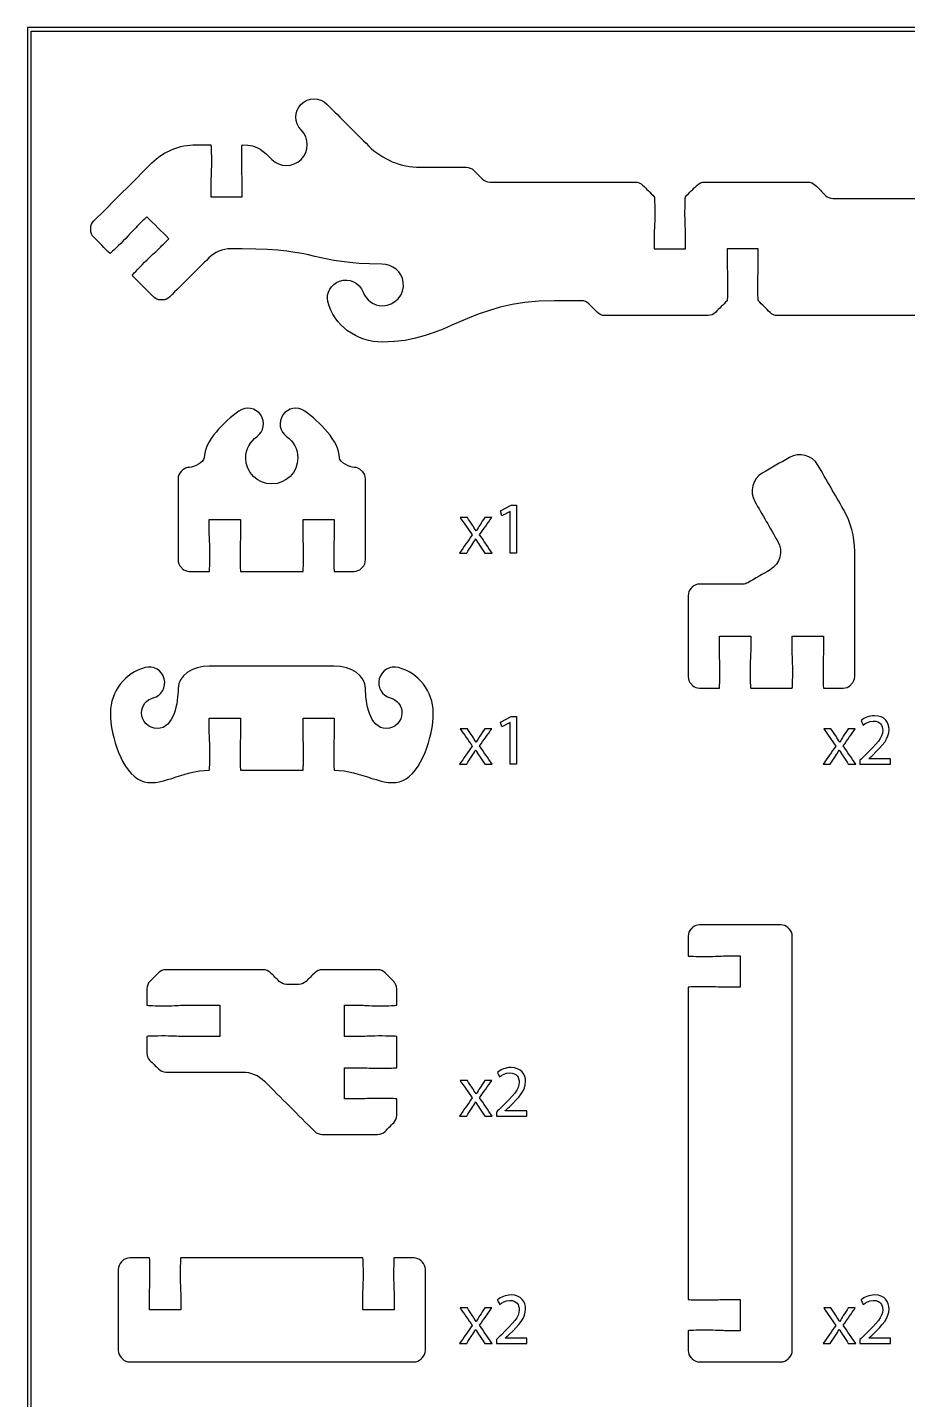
# Model space of a CAD drawing. Extents: x 0 to 440, y 200 to 450.
# Drawn here: x 0 to 84.5, y 318.2 to 450 of the extents above; entities that cross this region are included whole.
import ezdxf

# ---------------------------------------------------------------- set-up
doc = ezdxf.new("R2010")
doc.units = 0
doc.header["$MEASUREMENT"] = 0
doc.layers.add('DEFAULT', color=18, linetype='CONTINUOUS')

msp = doc.modelspace()

# ---------------------------------------------------------------- linework, layer by layer
at = {"layer": 'DEFAULT', "color": 1}
for points in [[(440, 450), (0, 450), (0, 200), (440, 200)], [(439.65, 200.35), (0.35, 200.35), (0.35, 449.65), (439.65, 449.65)]]:
    msp.add_lwpolyline(points, close=True, dxfattribs=at)
at = {"layer": 'DEFAULT', "color": 18}
for points in [[(46.38, 403.51), (46.37, 403.51), (45.57, 403.08), (45.45, 403.56), (46.45, 404.09), (46.98, 404.09), (46.98, 399.51), (46.38, 399.51)], [(46.38, 383.23), (46.37, 383.23), (45.57, 382.8), (45.45, 383.27), (46.45, 383.8), (46.98, 383.8), (46.98, 379.22), (46.38, 379.22)]]:
    msp.add_lwpolyline(points, close=True, dxfattribs=at)
at = {"layer": 'DEFAULT', "color": 1}
for points, knots in [([(105.47, 431.9), (104.38, 433), (102.86, 433.57), (101.3, 433.57), (93.33, 433.57), (85.35, 433.57), (77.37, 433.57), (77.11, 433.57), (76.85, 433.68), (76.66, 433.86), (76.33, 434.2), (76, 434.53), (75.67, 434.86), (75.48, 435.05), (75.22, 435.15), (74.96, 435.15), (71.65, 435.15), (68.34, 435.15), (65.04, 435.15), (64.77, 435.15), (64.52, 435.05), (64.33, 434.86), (63.96, 434.49), (63.58, 434.11), (63.21, 433.74), (63.18, 433.73), (63.16, 432.95), (63.16, 431.99), (63.16, 431.02), (63.21, 430.57), (63.21, 430.24), (63.21, 429.74), (63.21, 429.24), (63.21, 428.74), (62.21, 428.74), (61.21, 428.74), (60.21, 428.74), (60.21, 429.24), (60.2, 429.74), (60.2, 430.24), (60.2, 430.57), (60.26, 431.02), (60.26, 431.99), (60.26, 432.96), (60.23, 433.74), (60.21, 433.74), (59.83, 434.11), (59.46, 434.49), (59.09, 434.86), (58.9, 435.05), (58.64, 435.15), (58.38, 435.15), (53.72, 435.15), (49.06, 435.15), (44.4, 435.15), (44.13, 435.15), (43.88, 435.26), (43.69, 435.45), (43.41, 435.72), (43.14, 436), (42.86, 436.28), (42.67, 436.46), (42.42, 436.57), (42.15, 436.57), (40.68, 436.57), (39.2, 436.57), (37.72, 436.57), (35.87, 436.57), (34.09, 437.31), (32.77, 438.62), (31.44, 439.95), (30.1, 441.29), (28.77, 442.62), (28.08, 443.31), (26.98, 443.31), (26.29, 442.62), (25.61, 441.94), (25.61, 440.83), (26.29, 440.15), (27.08, 439.37), (27.08, 438.1), (26.29, 437.32), (25.51, 436.54), (24.25, 436.54), (23.47, 437.32), (22.72, 438.06), (22.2, 438.73), (20.63, 438.73), (20.59, 438.73), (20.58, 437.95), (20.58, 436.99), (20.58, 436.02), (20.62, 435.57), (20.63, 435.24), (20.62, 434.74), (20.62, 434.24), (20.62, 433.74), (19.62, 433.74), (18.62, 433.74), (17.62, 433.74), (17.62, 434.24), (17.62, 434.74), (17.62, 435.24), (17.62, 435.57), (17.67, 436.02), (17.67, 436.99), (17.67, 437.91), (17.65, 438.66), (17.62, 438.73), (17.15, 438.73), (16.67, 438.73), (16.19, 438.73), (14.6, 438.73), (13.08, 438.1), (11.95, 436.98), (10.09, 435.12), (8.24, 433.27), (6.38, 431.41), (6.19, 431.22), (6.08, 430.97), (6.08, 430.7), (6.08, 430.65), (6.08, 430.6), (6.08, 430.55), (6.08, 430.29), (6.19, 430.03), (6.38, 429.84), (6.89, 429.33), (7.41, 428.81), (7.93, 428.29), (7.97, 428.29), (8.54, 428.83), (9.2, 429.49), (9.88, 430.17), (10.17, 430.53), (10.41, 430.76), (10.76, 431.12), (11.11, 431.47), (11.46, 431.82), (12.17, 431.12), (12.88, 430.41), (13.59, 429.7), (13.23, 429.35), (12.88, 428.99), (12.53, 428.64), (12.29, 428.41), (11.94, 428.12), (11.25, 427.44), (10.59, 426.77), (10.06, 426.21), (10.06, 426.17), (10.74, 425.48), (11.43, 424.8), (12.11, 424.12), (12.3, 423.93), (12.55, 423.82), (12.81, 423.82), (12.86, 423.82), (12.91, 423.82), (12.96, 423.82), (13.23, 423.82), (13.49, 423.93), (13.67, 424.12), (14.92, 425.36), (16.17, 426.61), (17.42, 427.86), (17.98, 428.42), (18.74, 428.73), (19.54, 428.73), (19.9, 428.73), (20.26, 428.73), (20.63, 428.73), (28.05, 428.73), (27.37, 427.28), (34.04, 427.27), (35.06, 427.26), (35.97, 426.53), (36.1, 425.52), (36.25, 424.3), (35.3, 423.27), (34.11, 423.27), (33.25, 423.27), (32.52, 423.81), (32.24, 424.57), (31.9, 425.49), (30.89, 425.96), (29.97, 425.62), (29.16, 425.33), (28.65, 424.49), (28.85, 423.67), (29.39, 421.38), (31.64, 419.77), (34.11, 419.77), (40.44, 419.77), (42.28, 423.74), (50.63, 423.74), (51.49, 423.74), (52.35, 423.74), (53.21, 423.74), (53.48, 423.74), (53.73, 423.63), (53.92, 423.45), (54.2, 423.17), (54.47, 422.89), (54.75, 422.62), (54.94, 422.43), (55.19, 422.32), (55.46, 422.32), (58.76, 422.33), (62.07, 422.33), (65.38, 422.33), (65.64, 422.33), (65.9, 422.43), (66.08, 422.62), (66.46, 422.99), (66.83, 423.37), (67.21, 423.74), (67.23, 423.75), (67.26, 424.53), (67.26, 425.49), (67.26, 426.46), (67.21, 426.9), (67.21, 427.24), (67.21, 427.74), (67.21, 428.24), (67.21, 428.74), (68.21, 428.74), (69.21, 428.74), (70.2, 428.74), (70.2, 428.24), (70.2, 427.74), (70.2, 427.24), (70.21, 426.91), (70.16, 426.45), (70.16, 425.49), (70.16, 424.53), (70.18, 423.74), (70.21, 423.74), (70.58, 423.36), (70.96, 422.99), (71.33, 422.62), (71.52, 422.43), (71.77, 422.32), (72.04, 422.32), (80.68, 422.32), (89.32, 422.33), (97.96, 422.33), (100.12, 422.33), (102.18, 421.46), (103.68, 419.92), (105.48, 418.09), (107.99, 417.14), (110.55, 417.14), (116.63, 417.14), (122.71, 417.14), (128.79, 417.14), (137.62, 417.14), (147.33, 426.66), (153.11, 426.66), (153.76, 426.66), (161.61, 426.66), (163.51, 426.66), (163.78, 426.66), (164.03, 426.76), (164.22, 426.95), (164.25, 426.99), (164.29, 427.02), (164.32, 427.06), (164.51, 427.24), (164.62, 427.5), (164.62, 427.77), (164.62, 431.7), (164.62, 435.63), (164.62, 439.56), (164.62, 439.82), (164.51, 440.07), (164.33, 440.26), (164.29, 440.3), (164.26, 440.33), (164.22, 440.37), (164.03, 440.56), (163.78, 440.66), (163.51, 440.66), (162.55, 440.66), (161.58, 440.66), (160.61, 440.66), (160.59, 440.65), (160.57, 439.87), (160.56, 438.91), (160.57, 437.94), (160.61, 437.5), (160.61, 437.16), (160.61, 436), (160.61, 434.83), (160.61, 433.67), (159.61, 433.66), (158.61, 433.66), (157.61, 433.66), (157.61, 434.83), (157.61, 436), (157.61, 437.16), (157.61, 437.5), (157.66, 437.94), (157.66, 438.91), (157.66, 439.88), (157.64, 440.66), (157.61, 440.66), (156.11, 440.66), (154.61, 440.66), (153.11, 440.66), (153.08, 440.66), (153.07, 439.88), (153.07, 438.91), (153.07, 437.94), (153.11, 437.5), (153.11, 437.16), (153.11, 436), (153.11, 434.83), (153.11, 433.66), (152.11, 433.66), (151.11, 433.66), (150.11, 433.66), (150.11, 434.83), (150.11, 436), (150.11, 437.17), (150.11, 437.5), (150.16, 437.94), (150.16, 438.91), (150.16, 439.88), (150.14, 440.66), (150.11, 440.66), (143.75, 440.66), (133.29, 428.76), (130.29, 428.76), (130.26, 428.75), (130.24, 427.97), (130.24, 427.01), (130.24, 426.04), (130.29, 425.59), (130.29, 425.26), (130.29, 424.76), (130.29, 424.26), (130.29, 423.76), (129.29, 423.76), (128.29, 423.76), (127.29, 423.76), (127.29, 424.26), (127.29, 424.76), (127.29, 425.26), (127.29, 425.59), (127.34, 426.04), (127.33, 427.01), (127.34, 427.97), (127.32, 428.75), (127.29, 428.75), (126.91, 429.13), (126.54, 429.5), (126.17, 429.88), (125.98, 430.06), (125.72, 430.17), (125.46, 430.17), (120.17, 430.17), (114.88, 430.17), (109.59, 430.17), (108.05, 430.17), (106.56, 430.79), (105.47, 431.9)], [1, 1, 1, 1, 2, 2, 2, 69.84, 69.84, 69.84, 70.84, 70.84, 70.84, 74.842224, 74.842224, 74.842224, 75.842224, 75.842224, 75.842224, 103.960224, 103.960224, 103.960224, 104.960224, 104.960224, 104.960224, 109.456716, 109.456716, 109.456716, 110.456716, 110.456716, 110.456716, 111.456716, 111.456716, 111.456716, 115.696716, 115.696716, 115.696716, 124.206722, 124.206722, 124.206722, 128.466734, 128.466734, 128.466734, 129.466734, 129.466734, 129.466734, 130.466734, 130.466734, 130.466734, 134.963933, 134.963933, 134.963933, 135.963933, 135.963933, 135.963933, 175.595933, 175.595933, 175.595933, 176.595933, 176.595933, 176.595933, 179.919335, 179.919335, 179.919335, 180.919335, 180.919335, 180.919335, 193.479335, 193.479335, 193.479335, 194.479335, 194.479335, 194.479335, 210.538438, 210.538438, 210.538438, 211.538438, 211.538438, 211.538438, 212.538438, 212.538438, 212.538438, 213.538438, 213.538438, 213.538438, 214.538438, 214.538438, 214.538438, 215.538438, 215.538438, 215.538438, 216.538438, 216.538438, 216.538438, 217.538438, 217.538438, 217.538438, 221.77845, 221.77845, 221.77845, 230.278456, 230.278456, 230.278456, 234.528456, 234.528456, 234.528456, 235.528456, 235.528456, 235.528456, 236.528456, 236.528456, 236.528456, 240.578456, 240.578456, 240.578456, 241.578456, 241.578456, 241.578456, 263.932931, 263.932931, 263.932931, 264.932931, 264.932931, 264.932931, 265.358931, 265.358931, 265.358931, 266.358931, 266.358931, 266.358931, 272.58147, 272.58147, 272.58147, 273.58147, 273.58147, 273.58147, 274.58147, 274.58147, 274.58147, 278.831188, 278.831188, 278.831188, 287.344753, 287.344753, 287.344753, 291.601536, 291.601536, 291.601536, 292.601536, 292.601536, 292.601536, 293.601536, 293.601536, 293.601536, 301.821653, 301.821653, 301.821653, 302.821653, 302.821653, 302.821653, 303.241653, 303.241653, 303.241653, 304.241653, 304.241653, 304.241653, 319.239389, 319.239389, 319.239389, 320.239389, 320.239389, 320.239389, 323.329389, 323.329389, 323.329389, 324.329389, 324.329389, 324.329389, 325.329389, 325.329389, 325.329389, 326.329389, 326.329389, 326.329389, 327.329389, 327.329389, 327.329389, 328.329389, 328.329389, 328.329389, 329.329389, 329.329389, 329.329389, 330.339389, 330.339389, 330.339389, 331.339389, 331.339389, 331.339389, 338.675389, 338.675389, 338.675389, 339.675389, 339.675389, 339.675389, 342.997377, 342.997377, 342.997377, 343.997377, 343.997377, 343.997377, 372.118378, 372.118378, 372.118378, 373.118378, 373.118378, 373.118378, 377.615577, 377.615577, 377.615577, 378.615577, 378.615577, 378.615577, 379.615577, 379.615577, 379.615577, 383.855577, 383.855577, 383.855577, 392.355577, 392.355577, 392.355577, 396.595577, 396.595577, 396.595577, 397.595577, 397.595577, 397.595577, 398.595577, 398.595577, 398.595577, 403.092069, 403.092069, 403.092069, 404.092069, 404.092069, 404.092069, 477.58807, 477.58807, 477.58807, 478.58807, 478.58807, 478.58807, 479.58807, 479.58807, 479.58807, 531.28907, 531.28907, 531.28907, 532.28907, 532.28907, 532.28907, 533.28907, 533.28907, 533.28907, 534.28907, 534.28907, 534.28907, 534.707677, 534.707677, 534.707677, 535.707677, 535.707677, 535.707677, 569.127677, 569.127677, 569.127677, 570.127677, 570.127677, 570.127677, 570.556184, 570.556184, 570.556184, 571.556184, 571.556184, 571.556184, 579.766184, 579.766184, 579.766184, 580.766184, 580.766184, 580.766184, 581.766184, 581.766184, 581.766184, 591.676184, 591.676184, 591.676184, 600.18619, 600.18619, 600.18619, 610.10619, 610.10619, 610.10619, 611.10619, 611.10619, 611.10619, 612.10619, 612.10619, 612.10619, 624.84619, 624.84619, 624.84619, 625.84619, 625.84619, 625.84619, 626.84619, 626.84619, 626.84619, 636.76619, 636.76619, 636.76619, 645.27619, 645.27619, 645.27619, 655.20619, 655.20619, 655.20619, 656.20619, 656.20619, 656.20619, 657.20619, 657.20619, 657.20619, 658.20619, 658.20619, 658.20619, 659.20619, 659.20619, 659.20619, 660.20619, 660.20619, 660.20619, 664.46619, 664.46619, 664.46619, 672.976196, 672.976196, 672.976196, 677.216196, 677.216196, 677.216196, 678.216196, 678.216196, 678.216196, 679.216196, 679.216196, 679.216196, 683.713395, 683.713395, 683.713395, 684.713395, 684.713395, 684.713395, 729.684396, 729.684396, 729.684396, 730.684396, 730.684396, 730.684396, 730.684396]), ([(32.47, 406.63), (32.47, 404.04), (32.47, 401.44), (32.47, 398.85), (32.47, 398.58), (32.37, 398.33), (32.18, 398.14), (32.14, 398.1), (32.11, 398.07), (32.07, 398.03), (31.89, 397.85), (31.63, 397.74), (31.37, 397.74), (30.74, 397.74), (30.1, 397.74), (29.47, 397.74), (29.44, 397.74), (29.42, 398.52), (29.42, 399.49), (29.42, 400.46), (29.47, 400.91), (29.47, 401.24), (29.47, 401.74), (29.47, 402.24), (29.47, 402.74), (28.47, 402.74), (27.47, 402.74), (26.47, 402.74), (26.47, 402.24), (26.47, 401.74), (26.47, 401.24), (26.47, 400.91), (26.52, 400.46), (26.52, 399.49), (26.52, 398.52), (26.5, 397.74), (26.47, 397.74), (24.47, 397.74), (22.47, 397.74), (20.47, 397.74), (20.44, 397.74), (20.42, 398.52), (20.42, 399.49), (20.42, 400.46), (20.47, 400.91), (20.47, 401.24), (20.47, 401.74), (20.47, 402.24), (20.47, 402.74), (19.47, 402.74), (18.47, 402.74), (17.47, 402.74), (17.47, 402.24), (17.47, 401.74), (17.47, 401.24), (17.47, 400.91), (17.52, 400.46), (17.52, 399.49), (17.52, 398.52), (17.5, 397.74), (17.47, 397.74), (16.84, 397.74), (16.21, 397.74), (15.58, 397.74), (15.31, 397.74), (15.06, 397.85), (14.87, 398.03), (14.84, 398.07), (14.8, 398.1), (14.76, 398.14), (14.58, 398.33), (14.47, 398.58), (14.47, 398.85), (14.47, 401.44), (14.47, 404.04), (14.47, 406.63), (14.47, 406.9), (14.58, 407.15), (14.76, 407.34), (14.8, 407.38), (14.84, 407.41), (14.87, 407.45), (15.06, 407.64), (15.31, 407.74), (15.58, 407.74), (15.98, 407.74), (16.97, 408.22), (16.97, 408.64), (16.97, 410.26), (18.9, 412.14), (20.32, 413.14), (21, 413.62), (21.93, 413.45), (22.41, 412.77), (22.88, 412.1), (22.72, 411.16), (22.04, 410.68), (21.4, 410.23), (20.97, 409.49), (20.97, 408.64), (20.97, 407.26), (22.09, 406.14), (23.47, 406.14), (24.85, 406.14), (25.97, 407.26), (25.97, 408.64), (25.97, 409.49), (25.56, 410.24), (24.91, 410.68), (24.23, 411.16), (24.06, 412.1), (24.54, 412.77), (25.01, 413.45), (25.94, 413.62), (26.63, 413.14), (28.04, 412.14), (29.97, 410.26), (29.97, 408.64), (29.97, 408.22), (30.97, 407.74), (31.37, 407.74), (31.63, 407.74), (31.89, 407.64), (32.07, 407.45), (32.11, 407.41), (32.14, 407.38), (32.18, 407.34), (32.37, 407.15), (32.47, 406.9), (32.47, 406.63)], [1, 1, 1, 1, 23.07, 23.07, 23.07, 24.07, 24.07, 24.07, 24.494264, 24.494264, 24.494264, 25.494264, 25.494264, 25.494264, 30.864264, 30.864264, 30.864264, 31.864264, 31.864264, 31.864264, 32.864264, 32.864264, 32.864264, 37.114264, 37.114264, 37.114264, 45.624264, 45.624264, 45.624264, 49.874264, 49.874264, 49.874264, 50.874264, 50.874264, 50.874264, 51.874264, 51.874264, 51.874264, 68.874264, 68.874264, 68.874264, 69.874264, 69.874264, 69.874264, 70.874264, 70.874264, 70.874264, 75.124264, 75.124264, 75.124264, 83.634264, 83.634264, 83.634264, 87.884264, 87.884264, 87.884264, 88.884264, 88.884264, 88.884264, 89.884264, 89.884264, 89.884264, 95.254264, 95.254264, 95.254264, 96.254264, 96.254264, 96.254264, 96.678528, 96.678528, 96.678528, 97.678528, 97.678528, 97.678528, 119.748528, 119.748528, 119.748528, 120.748528, 120.748528, 120.748528, 121.172792, 121.172792, 121.172792, 122.172792, 122.172792, 122.172792, 123.172792, 123.172792, 123.172792, 124.172792, 124.172792, 124.172792, 125.172792, 125.172792, 125.172792, 126.172792, 126.172792, 126.172792, 127.172792, 127.172792, 127.172792, 128.172792, 128.172792, 128.172792, 129.172792, 129.172792, 129.172792, 130.172792, 130.172792, 130.172792, 131.172792, 131.172792, 131.172792, 132.172792, 132.172792, 132.172792, 133.172792, 133.172792, 133.172792, 134.172792, 134.172792, 134.172792, 135.172792, 135.172792, 135.172792, 135.597056, 135.597056, 135.597056, 136.597056, 136.597056, 136.597056, 136.597056]), ([(79.46, 399.68), (79.46, 395.67), (79.46, 391.65), (79.46, 387.63), (79.46, 387.37), (79.36, 387.11), (79.17, 386.93), (79.14, 386.89), (79.1, 386.85), (79.06, 386.82), (78.88, 386.63), (78.62, 386.53), (78.36, 386.53), (77.73, 386.53), (77.1, 386.53), (76.46, 386.53), (76.43, 386.6), (76.42, 387.35), (76.42, 388.27), (76.42, 389.24), (76.46, 389.69), (76.46, 390.02), (76.47, 390.52), (76.47, 391.02), (76.47, 391.52), (75.47, 391.52), (74.47, 391.52), (73.47, 391.53), (73.47, 391.03), (73.46, 390.53), (73.46, 390.03), (73.46, 389.69), (73.51, 389.24), (73.51, 388.28), (73.51, 387.31), (73.49, 386.53), (73.46, 386.53), (72.13, 386.53), (70.8, 386.53), (69.47, 386.53), (69.44, 386.53), (69.42, 387.31), (69.42, 388.28), (69.42, 389.24), (69.47, 389.69), (69.47, 390.03), (69.47, 390.53), (69.47, 391.03), (69.47, 391.53), (68.47, 391.53), (67.47, 391.53), (66.47, 391.53), (66.47, 391.03), (66.46, 390.53), (66.46, 390.03), (66.46, 389.69), (66.51, 389.24), (66.51, 388.28), (66.51, 387.31), (66.49, 386.53), (66.46, 386.53), (65.83, 386.53), (65.2, 386.53), (64.57, 386.53), (64.31, 386.53), (64.05, 386.63), (63.86, 386.82), (63.83, 386.86), (63.79, 386.89), (63.76, 386.93), (63.57, 387.11), (63.47, 387.37), (63.47, 387.63), (63.47, 390.23), (63.47, 392.82), (63.47, 395.42), (63.47, 395.68), (63.57, 395.94), (63.76, 396.13), (63.79, 396.16), (63.83, 396.2), (63.86, 396.23), (64.05, 396.42), (64.31, 396.52), (64.57, 396.52), (65.95, 396.52), (67.32, 396.52), (68.7, 396.52), (68.88, 396.52), (69.05, 396.57), (69.2, 396.66), (69.91, 397.07), (70.63, 397.48), (71.34, 397.9), (72.3, 398.45), (72.63, 399.67), (72.07, 400.63), (71.34, 401.9), (70.6, 403.18), (69.86, 404.46), (69.31, 405.41), (69.64, 406.63), (70.59, 407.19), (71.46, 407.69), (72.33, 408.19), (73.19, 408.69), (74.15, 409.24), (75.37, 408.91), (75.92, 407.96), (76.75, 406.53), (77.57, 405.11), (78.39, 403.68), (79.09, 402.47), (79.46, 401.09), (79.46, 399.68)], [1, 1, 1, 1, 35.158, 35.158, 35.158, 36.158, 36.158, 36.158, 36.586507, 36.586507, 36.586507, 37.586507, 37.586507, 37.586507, 42.956507, 42.956507, 42.956507, 43.956507, 43.956507, 43.956507, 44.956507, 44.956507, 44.956507, 49.206518, 49.206518, 49.206518, 57.716524, 57.716524, 57.716524, 61.966536, 61.966536, 61.966536, 62.966536, 62.966536, 62.966536, 63.966536, 63.966536, 63.966536, 75.296536, 75.296536, 75.296536, 76.296536, 76.296536, 76.296536, 77.296536, 77.296536, 77.296536, 81.546548, 81.546548, 81.546548, 90.056548, 90.056548, 90.056548, 94.30656, 94.30656, 94.30656, 95.30656, 95.30656, 95.30656, 96.30656, 96.30656, 96.30656, 101.67256, 101.67256, 101.67256, 102.67256, 102.67256, 102.67256, 103.096824, 103.096824, 103.096824, 104.096824, 104.096824, 104.096824, 126.170824, 126.170824, 126.170824, 127.170824, 127.170824, 127.170824, 127.595088, 127.595088, 127.595088, 128.595088, 128.595088, 128.595088, 140.301088, 140.301088, 140.301088, 141.301088, 141.301088, 141.301088, 148.311228, 148.311228, 148.311228, 149.311228, 149.311228, 149.311228, 161.841604, 161.841604, 161.841604, 162.841604, 162.841604, 162.841604, 171.341917, 171.341917, 171.341917, 172.341917, 172.341917, 172.341917, 186.324753, 186.324753, 186.324753, 187.324753, 187.324753, 187.324753, 187.324753]), ([(38.98, 384.15), (38.98, 381.83), (37.85, 378.45), (36.05, 377.64), (34.34, 376.88), (32.02, 378.65), (29.47, 378.65), (29.44, 378.65), (29.42, 379.43), (29.42, 380.4), (29.42, 381.36), (29.47, 381.81), (29.47, 382.15), (29.47, 382.65), (29.47, 383.15), (29.47, 383.65), (28.47, 383.65), (27.47, 383.65), (26.47, 383.65), (26.47, 383.15), (26.47, 382.65), (26.47, 382.15), (26.47, 381.81), (26.52, 381.36), (26.52, 380.4), (26.52, 379.43), (26.5, 378.65), (26.47, 378.65), (24.47, 378.65), (22.47, 378.65), (20.47, 378.65), (20.44, 378.65), (20.42, 379.43), (20.42, 380.4), (20.42, 381.36), (20.47, 381.81), (20.47, 382.15), (20.47, 382.65), (20.47, 383.15), (20.47, 383.65), (19.47, 383.65), (18.47, 383.65), (17.47, 383.65), (17.47, 383.15), (17.47, 382.65), (17.47, 382.15), (17.47, 381.81), (17.52, 381.36), (17.52, 380.4), (17.52, 379.43), (17.5, 378.65), (17.47, 378.65), (14.92, 378.65), (12.6, 376.88), (10.9, 377.64), (9.09, 378.45), (7.97, 381.83), (7.97, 384.15), (7.97, 386.23), (9.39, 387.99), (11.3, 388.5), (12.11, 388.71), (12.93, 388.23), (13.14, 387.43), (13.36, 386.63), (12.88, 385.81), (12.08, 385.59), (11.44, 385.43), (10.97, 384.84), (10.97, 384.15), (10.97, 383.32), (11.64, 382.65), (12.47, 382.65), (14.1, 382.65), (14.47, 385.2), (14.47, 386.5), (14.47, 387.69), (15.81, 388.65), (17.47, 388.65), (21.47, 388.65), (25.47, 388.65), (29.47, 388.65), (31.13, 388.65), (32.47, 387.69), (32.47, 386.5), (32.47, 385.2), (32.84, 382.65), (34.47, 382.65), (35.3, 382.65), (35.97, 383.32), (35.97, 384.15), (35.97, 384.84), (35.5, 385.43), (34.86, 385.59), (34.06, 385.81), (33.59, 386.63), (33.8, 387.43), (34.02, 388.23), (34.84, 388.71), (35.64, 388.5), (37.56, 387.99), (38.98, 386.23), (38.98, 384.15)], [1, 1, 1, 1, 2, 2, 2, 3, 3, 3, 4, 4, 4, 5, 5, 5, 9.25, 9.25, 9.25, 17.76, 17.76, 17.76, 22.01, 22.01, 22.01, 23.01, 23.01, 23.01, 24.01, 24.01, 24.01, 41.01, 41.01, 41.01, 42.01, 42.01, 42.01, 43.01, 43.01, 43.01, 47.26, 47.26, 47.26, 55.77, 55.77, 55.77, 60.02, 60.02, 60.02, 61.02, 61.02, 61.02, 62.02, 62.02, 62.02, 63.02, 63.02, 63.02, 64.02, 64.02, 64.02, 65.02, 65.02, 65.02, 66.02, 66.02, 66.02, 67.02, 67.02, 67.02, 68.02, 68.02, 68.02, 69.02, 69.02, 69.02, 70.02, 70.02, 70.02, 71.02, 71.02, 71.02, 105.04, 105.04, 105.04, 106.04, 106.04, 106.04, 107.04, 107.04, 107.04, 108.04, 108.04, 108.04, 109.04, 109.04, 109.04, 110.04, 110.04, 110.04, 111.04, 111.04, 111.04, 112.04, 112.04, 112.04, 112.04]), ([(38.98, 384.15), (38.98, 381.83), (37.85, 378.45), (36.05, 377.64), (34.34, 376.88), (32.02, 378.65), (29.47, 378.65), (29.44, 378.65), (29.42, 379.43), (29.42, 380.4), (29.42, 381.36), (29.47, 381.81), (29.47, 382.15), (29.47, 382.65), (29.47, 383.15), (29.47, 383.65), (28.47, 383.65), (27.47, 383.65), (26.47, 383.65), (26.47, 383.15), (26.47, 382.65), (26.47, 382.15), (26.47, 381.81), (26.52, 381.36), (26.52, 380.4), (26.52, 379.43), (26.5, 378.65), (26.47, 378.65), (24.47, 378.65), (22.47, 378.65), (20.47, 378.65), (20.44, 378.65), (20.42, 379.43), (20.42, 380.4), (20.42, 381.36), (20.47, 381.81), (20.47, 382.15), (20.47, 382.65), (20.47, 383.15), (20.47, 383.65), (19.47, 383.65), (18.47, 383.65), (17.47, 383.65), (17.47, 383.15), (17.47, 382.65), (17.47, 382.15), (17.47, 381.81), (17.52, 381.36), (17.52, 380.4), (17.52, 379.43), (17.5, 378.65), (17.47, 378.65), (14.92, 378.65), (12.6, 376.88), (10.9, 377.64), (9.09, 378.45), (7.97, 381.83), (7.97, 384.15), (7.97, 386.23), (9.39, 387.99), (11.3, 388.5), (12.11, 388.71), (12.93, 388.23), (13.14, 387.43), (13.36, 386.63), (12.88, 385.81), (12.08, 385.59), (11.44, 385.43), (10.97, 384.84), (10.97, 384.15), (10.97, 383.32), (11.64, 382.65), (12.47, 382.65), (14.1, 382.65), (14.47, 385.2), (14.47, 386.5), (14.47, 387.69), (15.81, 388.65), (17.47, 388.65), (21.47, 388.65), (25.47, 388.65), (29.47, 388.65), (31.13, 388.65), (32.47, 387.69), (32.47, 386.5), (32.47, 385.2), (32.84, 382.65), (34.47, 382.65), (35.3, 382.65), (35.97, 383.32), (35.97, 384.15), (35.97, 384.84), (35.5, 385.43), (34.86, 385.59), (34.06, 385.81), (33.59, 386.63), (33.8, 387.43), (34.02, 388.23), (34.84, 388.71), (35.64, 388.5), (37.56, 387.99), (38.98, 386.23), (38.98, 384.15)], [1, 1, 1, 1, 2, 2, 2, 3, 3, 3, 4, 4, 4, 5, 5, 5, 9.25, 9.25, 9.25, 17.76, 17.76, 17.76, 22.01, 22.01, 22.01, 23.01, 23.01, 23.01, 24.01, 24.01, 24.01, 41.01, 41.01, 41.01, 42.01, 42.01, 42.01, 43.01, 43.01, 43.01, 47.26, 47.26, 47.26, 55.77, 55.77, 55.77, 60.02, 60.02, 60.02, 61.02, 61.02, 61.02, 62.02, 62.02, 62.02, 63.02, 63.02, 63.02, 64.02, 64.02, 64.02, 65.02, 65.02, 65.02, 66.02, 66.02, 66.02, 67.02, 67.02, 67.02, 68.02, 68.02, 68.02, 69.02, 69.02, 69.02, 70.02, 70.02, 70.02, 71.02, 71.02, 71.02, 105.04, 105.04, 105.04, 106.04, 106.04, 106.04, 107.04, 107.04, 107.04, 108.04, 108.04, 108.04, 109.04, 109.04, 109.04, 110.04, 110.04, 110.04, 111.04, 111.04, 111.04, 112.04, 112.04, 112.04, 112.04]), ([(73.46, 362.69), (73.46, 349.43), (73.46, 336.16), (73.46, 322.9), (73.46, 322.64), (73.36, 322.38), (73.17, 322.2), (73.13, 322.16), (73.1, 322.13), (73.06, 322.09), (72.88, 321.9), (72.62, 321.8), (72.36, 321.8), (69.76, 321.8), (67.17, 321.8), (64.57, 321.8), (64.31, 321.8), (64.05, 321.9), (63.86, 322.09), (63.83, 322.13), (63.79, 322.16), (63.76, 322.2), (63.57, 322.38), (63.47, 322.64), (63.47, 322.9), (63.47, 323.53), (63.47, 324.16), (63.47, 324.8), (63.47, 324.82), (64.25, 324.84), (65.21, 324.84), (66.18, 324.84), (66.63, 324.8), (66.96, 324.8), (67.46, 324.8), (67.96, 324.8), (68.46, 324.8), (68.46, 325.8), (68.46, 326.8), (68.46, 327.8), (67.96, 327.8), (67.46, 327.8), (66.96, 327.8), (66.63, 327.8), (66.18, 327.75), (65.21, 327.75), (64.25, 327.75), (63.47, 327.77), (63.47, 327.8), (63.47, 337.8), (63.47, 347.8), (63.47, 357.79), (63.47, 357.82), (64.25, 357.84), (65.21, 357.84), (66.18, 357.84), (66.63, 357.79), (66.96, 357.79), (67.46, 357.79), (67.96, 357.79), (68.46, 357.79), (68.46, 358.79), (68.46, 359.8), (68.46, 360.8), (67.96, 360.8), (67.46, 360.8), (66.96, 360.8), (66.63, 360.8), (66.18, 360.75), (65.21, 360.75), (64.25, 360.75), (63.47, 360.77), (63.47, 360.8), (63.47, 361.43), (63.47, 362.06), (63.47, 362.69), (63.47, 362.95), (63.57, 363.21), (63.76, 363.4), (63.79, 363.43), (63.83, 363.47), (63.86, 363.5), (64.05, 363.69), (64.31, 363.79), (64.57, 363.79), (67.17, 363.79), (69.76, 363.79), (72.36, 363.79), (72.62, 363.79), (72.88, 363.69), (73.06, 363.5), (73.1, 363.47), (73.13, 363.43), (73.17, 363.4), (73.36, 363.21), (73.46, 362.95), (73.46, 362.69)], [1, 1, 1, 1, 113.78, 113.78, 113.78, 114.78, 114.78, 114.78, 115.203558, 115.203558, 115.203558, 116.203558, 116.203558, 116.203558, 138.275558, 138.275558, 138.275558, 139.275558, 139.275558, 139.275558, 139.699115, 139.699115, 139.699115, 140.699115, 140.699115, 140.699115, 146.065115, 146.065115, 146.065115, 147.065115, 147.065115, 147.065115, 148.065115, 148.065115, 148.065115, 152.315115, 152.315115, 152.315115, 160.825115, 160.825115, 160.825115, 165.075115, 165.075115, 165.075115, 166.075115, 166.075115, 166.075115, 167.075115, 167.075115, 167.075115, 252.103115, 252.103115, 252.103115, 253.103115, 253.103115, 253.103115, 254.103115, 254.103115, 254.103115, 258.353115, 258.353115, 258.353115, 266.863115, 266.863115, 266.863115, 271.113115, 271.113115, 271.113115, 272.113115, 272.113115, 272.113115, 273.113115, 273.113115, 273.113115, 278.479115, 278.479115, 278.479115, 279.479115, 279.479115, 279.479115, 279.903379, 279.903379, 279.903379, 280.903379, 280.903379, 280.903379, 302.975379, 302.975379, 302.975379, 303.975379, 303.975379, 303.975379, 304.399643, 304.399643, 304.399643, 305.399643, 305.399643, 305.399643, 305.399643]), ([(30.47, 356.07), (30.47, 355.07), (30.47, 354.06), (30.47, 353.06), (30.97, 353.06), (31.47, 353.06), (31.97, 353.06), (32.31, 353.06), (32.75, 353.11), (33.72, 353.11), (34.69, 353.11), (35.47, 353.09), (35.47, 353.06), (35.47, 352.06), (35.47, 351.06), (35.47, 350.06), (35.47, 350.04), (34.69, 350.02), (33.72, 350.02), (32.75, 350.02), (32.31, 350.06), (31.97, 350.06), (31.47, 350.06), (30.97, 350.06), (30.47, 350.06), (30.47, 349.06), (30.47, 348.06), (30.47, 347.07), (30.97, 347.07), (31.47, 347.07), (31.97, 347.07), (32.31, 347.07), (32.75, 347.11), (33.72, 347.11), (34.69, 347.11), (35.47, 347.09), (35.47, 347.07), (35.47, 346.54), (35.47, 346.01), (35.47, 345.48), (35.47, 345.21), (35.36, 344.96), (35.18, 344.77), (34.9, 344.5), (34.62, 344.22), (34.35, 343.94), (34.16, 343.76), (33.91, 343.65), (33.64, 343.65), (31.86, 343.65), (30.08, 343.65), (28.3, 343.65), (28.04, 343.65), (27.78, 343.76), (27.6, 343.94), (25.98, 345.55), (24.37, 347.16), (22.76, 348.77), (22.2, 349.34), (21.44, 349.65), (20.64, 349.65), (18.19, 349.65), (15.75, 349.65), (13.3, 349.65), (13.03, 349.65), (12.78, 349.76), (12.59, 349.94), (12.32, 350.22), (12.04, 350.5), (11.76, 350.77), (11.58, 350.96), (11.47, 351.21), (11.47, 351.48), (11.47, 352.01), (11.47, 352.53), (11.47, 353.06), (11.47, 353.09), (12.25, 353.11), (13.22, 353.11), (14.19, 353.11), (14.63, 353.06), (14.97, 353.06), (16.14, 353.06), (17.3, 353.06), (18.47, 353.06), (18.47, 354.06), (18.47, 355.07), (18.47, 356.07), (17.3, 356.07), (16.14, 356.07), (14.97, 356.07), (14.63, 356.07), (14.19, 356.01), (13.22, 356.01), (12.3, 356.01), (11.54, 356.03), (11.47, 356.07), (11.47, 356.6), (11.47, 357.12), (11.47, 357.65), (11.47, 357.92), (11.58, 358.17), (11.77, 358.36), (12.04, 358.63), (12.32, 358.91), (12.6, 359.19), (12.78, 359.37), (13.04, 359.48), (13.3, 359.48), (16.42, 359.48), (19.53, 359.48), (22.64, 359.48), (22.91, 359.48), (23.16, 359.37), (23.35, 359.19), (23.63, 358.91), (23.9, 358.63), (24.18, 358.36), (24.37, 358.17), (24.62, 358.06), (24.89, 358.06), (25.28, 358.06), (25.67, 358.06), (26.06, 358.06), (26.33, 358.06), (26.58, 358.17), (26.77, 358.36), (27.05, 358.63), (27.32, 358.91), (27.6, 359.18), (27.79, 359.37), (28.04, 359.48), (28.31, 359.48), (30.09, 359.48), (31.87, 359.48), (33.64, 359.48), (33.91, 359.48), (34.16, 359.37), (34.35, 359.18), (34.63, 358.91), (34.9, 358.63), (35.18, 358.36), (35.37, 358.17), (35.47, 357.92), (35.47, 357.65), (35.47, 357.12), (35.47, 356.6), (35.47, 356.07), (35.47, 356.04), (34.69, 356.01), (33.72, 356.01), (32.75, 356.01), (32.31, 356.07), (31.97, 356.07), (31.47, 356.07), (30.97, 356.07), (30.47, 356.07)], [4.25, 4.25, 4.25, 4.25, 12.77, 12.77, 12.77, 17.02, 17.02, 17.02, 18.02, 18.02, 18.02, 19.02, 19.02, 19.02, 27.52, 27.52, 27.52, 28.52, 28.52, 28.52, 29.52, 29.52, 29.52, 33.77, 33.77, 33.77, 42.27, 42.27, 42.27, 46.52, 46.52, 46.52, 47.52, 47.52, 47.52, 48.52, 48.52, 48.52, 53.016, 53.016, 53.016, 54.016, 54.016, 54.016, 57.339402, 57.339402, 57.339402, 58.339402, 58.339402, 58.339402, 73.471402, 73.471402, 73.471402, 74.471402, 74.471402, 74.471402, 93.839765, 93.839765, 93.839765, 94.839765, 94.839765, 94.839765, 115.654765, 115.654765, 115.654765, 116.654765, 116.654765, 116.654765, 119.978167, 119.978167, 119.978167, 120.978167, 120.978167, 120.978167, 125.464167, 125.464167, 125.464167, 126.464167, 126.464167, 126.464167, 127.464167, 127.464167, 127.464167, 137.384167, 137.384167, 137.384167, 145.904167, 145.904167, 145.904167, 155.824167, 155.824167, 155.824167, 156.824167, 156.824167, 156.824167, 157.824167, 157.824167, 157.824167, 162.310167, 162.310167, 162.310167, 163.310167, 163.310167, 163.310167, 166.633569, 166.633569, 166.633569, 167.633569, 167.633569, 167.633569, 194.115569, 194.115569, 194.115569, 195.115569, 195.115569, 195.115569, 198.43897, 198.43897, 198.43897, 199.43897, 199.43897, 199.43897, 202.77297, 202.77297, 202.77297, 203.77297, 203.77297, 203.77297, 207.092132, 207.092132, 207.092132, 208.092132, 208.092132, 208.092132, 223.228132, 223.228132, 223.228132, 224.228132, 224.228132, 224.228132, 227.543052, 227.543052, 227.543052, 228.543052, 228.543052, 228.543052, 233.027052, 233.027052, 233.027052, 234.027052, 234.027052, 234.027052, 235.027052, 235.027052, 235.027052, 239.277052, 239.277052, 239.277052, 239.277052]), ([(37.11, 321.8), (28.02, 321.8), (18.92, 321.8), (9.83, 321.8), (9.56, 321.8), (9.31, 321.9), (9.12, 322.09), (9.09, 322.13), (9.05, 322.16), (9.02, 322.2), (8.83, 322.38), (8.72, 322.64), (8.72, 322.9), (8.72, 325.5), (8.72, 328.09), (8.72, 330.69), (8.72, 330.95), (8.83, 331.21), (9.02, 331.4), (9.05, 331.43), (9.09, 331.47), (9.12, 331.5), (9.31, 331.69), (9.56, 331.79), (9.83, 331.79), (10.46, 331.79), (11.09, 331.79), (11.72, 331.79), (11.75, 331.79), (11.77, 331.01), (11.77, 330.04), (11.77, 329.08), (11.72, 328.63), (11.72, 328.3), (11.72, 327.8), (11.72, 327.3), (11.72, 326.8), (12.72, 326.8), (13.72, 326.8), (14.72, 326.8), (14.72, 327.3), (14.72, 327.8), (14.72, 328.3), (14.72, 328.63), (14.67, 329.08), (14.67, 330.04), (14.67, 331.01), (14.7, 331.79), (14.72, 331.79), (20.56, 331.79), (26.39, 331.79), (32.22, 331.79), (32.25, 331.79), (32.27, 331.01), (32.27, 330.04), (32.27, 329.08), (32.22, 328.63), (32.22, 328.3), (32.22, 327.8), (32.22, 327.3), (32.22, 326.8), (33.22, 326.8), (34.22, 326.8), (35.22, 326.8), (35.22, 327.3), (35.22, 327.8), (35.22, 328.3), (35.22, 328.63), (35.17, 329.08), (35.17, 330.04), (35.17, 331.01), (35.19, 331.79), (35.22, 331.79), (35.85, 331.79), (36.48, 331.79), (37.11, 331.79), (37.38, 331.79), (37.63, 331.69), (37.82, 331.5), (37.86, 331.47), (37.89, 331.43), (37.93, 331.4), (38.11, 331.21), (38.22, 330.95), (38.22, 330.69), (38.22, 328.09), (38.22, 325.5), (38.22, 322.9), (38.22, 322.64), (38.11, 322.38), (37.93, 322.2), (37.89, 322.16), (37.86, 322.13), (37.82, 322.09), (37.63, 321.9), (37.38, 321.8), (37.11, 321.8)], [1, 1, 1, 1, 78.345, 78.345, 78.345, 79.345, 79.345, 79.345, 79.769264, 79.769264, 79.769264, 80.769264, 80.769264, 80.769264, 102.841264, 102.841264, 102.841264, 103.841264, 103.841264, 103.841264, 104.265528, 104.265528, 104.265528, 105.265528, 105.265528, 105.265528, 110.631528, 110.631528, 110.631528, 111.631528, 111.631528, 111.631528, 112.631528, 112.631528, 112.631528, 116.881528, 116.881528, 116.881528, 125.391528, 125.391528, 125.391528, 129.641528, 129.641528, 129.641528, 130.641528, 130.641528, 130.641528, 131.641528, 131.641528, 131.641528, 181.234528, 181.234528, 181.234528, 182.234528, 182.234528, 182.234528, 183.234528, 183.234528, 183.234528, 187.484528, 187.484528, 187.484528, 195.994528, 195.994528, 195.994528, 200.244528, 200.244528, 200.244528, 201.244528, 201.244528, 201.244528, 202.244528, 202.244528, 202.244528, 207.610528, 207.610528, 207.610528, 208.610528, 208.610528, 208.610528, 209.034792, 209.034792, 209.034792, 210.034792, 210.034792, 210.034792, 232.106792, 232.106792, 232.106792, 233.106792, 233.106792, 233.106792, 233.531056, 233.531056, 233.531056, 234.531056, 234.531056, 234.531056, 234.531056])]:
    msp.add_open_spline(points, degree=3, knots=knots, dxfattribs=at)
at = {"layer": 'DEFAULT', "color": 18}
for points, knots in [([(42.26, 402.92), (42.42, 402.68), (42.58, 402.43), (42.74, 402.19), (42.87, 402), (42.98, 401.82), (43.09, 401.63), (43.1, 401.63), (43.1, 401.63), (43.11, 401.63), (43.22, 401.83), (43.34, 402.01), (43.45, 402.19), (43.61, 402.44), (43.77, 402.68), (43.93, 402.92), (44.15, 402.92), (44.37, 402.92), (44.6, 402.92), (44.21, 402.37), (43.82, 401.82), (43.43, 401.27), (43.83, 400.68), (44.23, 400.09), (44.63, 399.5), (44.4, 399.5), (44.16, 399.5), (43.93, 399.5), (43.76, 399.76), (43.59, 400.02), (43.43, 400.27), (43.29, 400.47), (43.18, 400.66), (43.06, 400.87), (43.05, 400.87), (43.05, 400.87), (43.05, 400.87), (42.93, 400.66), (42.81, 400.48), (42.69, 400.27), (42.52, 400.02), (42.36, 399.76), (42.19, 399.5), (41.96, 399.5), (41.74, 399.5), (41.51, 399.5), (41.91, 400.09), (42.32, 400.67), (42.72, 401.25), (42.34, 401.81), (41.95, 402.36), (41.56, 402.92), (41.79, 402.92), (42.02, 402.92), (42.26, 402.92)], [0, 0, 0, 0, 2.49671, 2.49671, 2.49671, 3.49671, 3.49671, 3.49671, 3.55771, 3.55771, 3.55771, 4.55771, 4.55771, 4.55771, 7.025316, 7.025316, 7.025316, 8.926316, 8.926316, 8.926316, 14.653358, 14.653358, 14.653358, 20.701498, 20.701498, 20.701498, 22.701498, 22.701498, 22.701498, 25.304866, 25.304866, 25.304866, 26.304866, 26.304866, 26.304866, 26.344866, 26.344866, 26.344866, 27.344866, 27.344866, 27.344866, 29.937919, 29.937919, 29.937919, 31.877919, 31.877919, 31.877919, 37.899295, 37.899295, 37.899295, 43.663495, 43.663495, 43.663495, 45.623495, 45.623495, 45.623495, 45.623495]), ([(79.96, 379.22), (79.96, 379.34), (79.96, 379.47), (79.96, 379.6), (80.12, 379.76), (80.28, 379.91), (80.45, 380.07), (81.62, 381.19), (82.15, 381.78), (82.15, 382.47), (82.15, 382.94), (81.93, 383.37), (81.24, 383.37), (80.83, 383.37), (80.48, 383.16), (80.27, 382.98), (80.2, 383.12), (80.14, 383.27), (80.07, 383.42), (80.39, 383.68), (80.84, 383.88), (81.37, 383.88), (82.36, 383.88), (82.77, 383.21), (82.77, 382.55), (82.77, 381.7), (82.16, 381.02), (81.19, 380.09), (81.07, 379.97), (80.95, 379.86), (80.83, 379.75), (80.83, 379.74), (80.83, 379.74), (80.83, 379.73), (81.51, 379.73), (82.2, 379.73), (82.89, 379.73), (82.89, 379.56), (82.89, 379.39), (82.89, 379.22), (81.91, 379.22), (80.94, 379.22), (79.96, 379.22)], [8.302, 8.302, 8.302, 8.302, 9.382, 9.382, 9.382, 11.306235, 11.306235, 11.306235, 12.306235, 12.306235, 12.306235, 13.306235, 13.306235, 13.306235, 14.306235, 14.306235, 14.306235, 15.666823, 15.666823, 15.666823, 16.666823, 16.666823, 16.666823, 17.666823, 17.666823, 17.666823, 18.666823, 18.666823, 18.666823, 20.083581, 20.083581, 20.083581, 20.123581, 20.123581, 20.123581, 25.965581, 25.965581, 25.965581, 27.425581, 27.425581, 27.425581, 35.727581, 35.727581, 35.727581, 35.727581]), ([(42.26, 382.63), (42.42, 382.39), (42.58, 382.14), (42.74, 381.9), (42.87, 381.71), (42.98, 381.53), (43.09, 381.34), (43.1, 381.34), (43.1, 381.34), (43.11, 381.34), (43.22, 381.55), (43.34, 381.72), (43.45, 381.91), (43.61, 382.15), (43.77, 382.39), (43.93, 382.63), (44.15, 382.63), (44.37, 382.63), (44.6, 382.63), (44.21, 382.08), (43.82, 381.53), (43.43, 380.98), (43.83, 380.39), (44.23, 379.81), (44.63, 379.22), (44.4, 379.22), (44.16, 379.22), (43.93, 379.22), (43.76, 379.47), (43.59, 379.73), (43.43, 379.99), (43.29, 380.18), (43.18, 380.37), (43.06, 380.58), (43.05, 380.58), (43.05, 380.58), (43.05, 380.58), (42.93, 380.37), (42.81, 380.19), (42.69, 379.99), (42.52, 379.73), (42.36, 379.47), (42.19, 379.22), (41.96, 379.22), (41.74, 379.22), (41.51, 379.22), (41.91, 379.8), (42.32, 380.38), (42.72, 380.96), (42.34, 381.52), (41.95, 382.08), (41.56, 382.63), (41.79, 382.63), (42.02, 382.63), (42.26, 382.63)], [0, 0, 0, 0, 2.49671, 2.49671, 2.49671, 3.49671, 3.49671, 3.49671, 3.55771, 3.55771, 3.55771, 4.55771, 4.55771, 4.55771, 7.026151, 7.026151, 7.026151, 8.927151, 8.927151, 8.927151, 14.655009, 14.655009, 14.655009, 20.702323, 20.702323, 20.702323, 22.702323, 22.702323, 22.702323, 25.304853, 25.304853, 25.304853, 26.304853, 26.304853, 26.304853, 26.344853, 26.344853, 26.344853, 27.344853, 27.344853, 27.344853, 29.937064, 29.937064, 29.937064, 31.877064, 31.877064, 31.877064, 37.89844, 37.89844, 37.89844, 43.66264, 43.66264, 43.66264, 45.62264, 45.62264, 45.62264, 45.62264]), ([(77.18, 382.63), (77.34, 382.39), (77.5, 382.14), (77.67, 381.9), (77.79, 381.71), (77.9, 381.53), (78.01, 381.34), (78.02, 381.34), (78.03, 381.34), (78.03, 381.34), (78.15, 381.55), (78.26, 381.72), (78.37, 381.91), (78.53, 382.15), (78.69, 382.39), (78.85, 382.63), (79.08, 382.63), (79.3, 382.63), (79.52, 382.63), (79.13, 382.08), (78.75, 381.53), (78.36, 380.98), (78.76, 380.39), (79.16, 379.81), (79.56, 379.22), (79.32, 379.22), (79.09, 379.22), (78.85, 379.22), (78.68, 379.47), (78.52, 379.73), (78.35, 379.99), (78.22, 380.18), (78.1, 380.37), (77.98, 380.58), (77.98, 380.58), (77.97, 380.58), (77.97, 380.58), (77.86, 380.37), (77.74, 380.19), (77.61, 379.99), (77.45, 379.73), (77.28, 379.47), (77.12, 379.22), (76.89, 379.22), (76.66, 379.22), (76.43, 379.22), (76.84, 379.8), (77.24, 380.38), (77.64, 380.96), (77.26, 381.52), (76.87, 382.08), (76.49, 382.63), (76.72, 382.63), (76.95, 382.63), (77.18, 382.63)], [0, 0, 0, 0, 2.49671, 2.49671, 2.49671, 3.49671, 3.49671, 3.49671, 3.55771, 3.55771, 3.55771, 4.55771, 4.55771, 4.55771, 7.026151, 7.026151, 7.026151, 8.927151, 8.927151, 8.927151, 14.655009, 14.655009, 14.655009, 20.702323, 20.702323, 20.702323, 22.702323, 22.702323, 22.702323, 25.304853, 25.304853, 25.304853, 26.304853, 26.304853, 26.304853, 26.344853, 26.344853, 26.344853, 27.344853, 27.344853, 27.344853, 29.937064, 29.937064, 29.937064, 31.877064, 31.877064, 31.877064, 37.89844, 37.89844, 37.89844, 43.66264, 43.66264, 43.66264, 45.62264, 45.62264, 45.62264, 45.62264]), ([(45.04, 345.41), (45.04, 345.54), (45.04, 345.67), (45.04, 345.79), (45.2, 345.95), (45.36, 346.11), (45.52, 346.27), (46.69, 347.38), (47.22, 347.98), (47.23, 348.67), (47.23, 349.13), (47, 349.56), (46.32, 349.56), (45.9, 349.56), (45.56, 349.35), (45.35, 349.17), (45.28, 349.32), (45.21, 349.47), (45.15, 349.61), (45.47, 349.88), (45.92, 350.08), (46.45, 350.08), (47.43, 350.08), (47.85, 349.4), (47.85, 348.74), (47.85, 347.9), (47.24, 347.21), (46.27, 346.28), (46.15, 346.17), (46.03, 346.06), (45.9, 345.94), (45.9, 345.94), (45.9, 345.93), (45.9, 345.93), (46.59, 345.93), (47.28, 345.93), (47.96, 345.93), (47.96, 345.76), (47.96, 345.59), (47.96, 345.41), (46.99, 345.41), (46.01, 345.41), (45.04, 345.41)], [8.302, 8.302, 8.302, 8.302, 9.382, 9.382, 9.382, 11.305538, 11.305538, 11.305538, 12.305538, 12.305538, 12.305538, 13.305538, 13.305538, 13.305538, 14.305538, 14.305538, 14.305538, 15.666127, 15.666127, 15.666127, 16.666127, 16.666127, 16.666127, 17.666127, 17.666127, 17.666127, 18.666127, 18.666127, 18.666127, 20.082884, 20.082884, 20.082884, 20.123884, 20.123884, 20.123884, 25.965884, 25.965884, 25.965884, 27.424884, 27.424884, 27.424884, 35.726884, 35.726884, 35.726884, 35.726884]), ([(42.26, 348.83), (42.42, 348.58), (42.58, 348.34), (42.74, 348.1), (42.87, 347.9), (42.98, 347.73), (43.09, 347.54), (43.1, 347.54), (43.1, 347.54), (43.11, 347.54), (43.22, 347.74), (43.34, 347.92), (43.45, 348.1), (43.61, 348.34), (43.77, 348.59), (43.93, 348.83), (44.15, 348.83), (44.37, 348.83), (44.6, 348.83), (44.21, 348.28), (43.82, 347.73), (43.43, 347.18), (43.83, 346.59), (44.23, 346), (44.63, 345.41), (44.4, 345.41), (44.16, 345.41), (43.93, 345.41), (43.76, 345.67), (43.59, 345.93), (43.43, 346.18), (43.29, 346.38), (43.18, 346.57), (43.06, 346.78), (43.05, 346.78), (43.05, 346.78), (43.05, 346.78), (42.93, 346.57), (42.81, 346.39), (42.69, 346.18), (42.52, 345.93), (42.36, 345.67), (42.19, 345.41), (41.96, 345.41), (41.74, 345.41), (41.51, 345.41), (41.91, 345.99), (42.32, 346.58), (42.72, 347.16), (42.34, 347.71), (41.95, 348.27), (41.56, 348.83), (41.79, 348.83), (42.02, 348.83), (42.26, 348.83)], [0, 0, 0, 0, 2.49671, 2.49671, 2.49671, 3.49671, 3.49671, 3.49671, 3.55771, 3.55771, 3.55771, 4.55771, 4.55771, 4.55771, 7.026985, 7.026985, 7.026985, 8.927985, 8.927985, 8.927985, 14.656661, 14.656661, 14.656661, 20.703148, 20.703148, 20.703148, 22.703148, 22.703148, 22.703148, 25.304839, 25.304839, 25.304839, 26.304839, 26.304839, 26.304839, 26.344839, 26.344839, 26.344839, 27.344839, 27.344839, 27.344839, 29.93621, 29.93621, 29.93621, 31.87621, 31.87621, 31.87621, 37.897586, 37.897586, 37.897586, 43.661785, 43.661785, 43.661785, 45.621785, 45.621785, 45.621785, 45.621785]), ([(42.26, 326.98), (42.42, 326.73), (42.58, 326.49), (42.74, 326.24), (42.87, 326.05), (42.98, 325.88), (43.09, 325.68), (43.1, 325.68), (43.1, 325.68), (43.11, 325.68), (43.22, 325.89), (43.34, 326.07), (43.45, 326.25), (43.61, 326.49), (43.77, 326.73), (43.93, 326.98), (44.15, 326.98), (44.37, 326.98), (44.6, 326.98), (44.21, 326.43), (43.82, 325.88), (43.43, 325.32), (43.83, 324.74), (44.23, 324.15), (44.63, 323.56), (44.4, 323.56), (44.16, 323.56), (43.93, 323.56), (43.76, 323.82), (43.59, 324.07), (43.43, 324.33), (43.29, 324.53), (43.18, 324.72), (43.06, 324.92), (43.05, 324.92), (43.05, 324.92), (43.05, 324.92), (42.93, 324.72), (42.81, 324.53), (42.69, 324.33), (42.52, 324.07), (42.36, 323.82), (42.19, 323.56), (41.96, 323.56), (41.74, 323.56), (41.51, 323.56), (41.91, 324.14), (42.32, 324.72), (42.72, 325.3), (42.34, 325.86), (41.95, 326.42), (41.56, 326.98), (41.79, 326.98), (42.02, 326.98), (42.26, 326.98)], [0, 0, 0, 0, 2.49671, 2.49671, 2.49671, 3.49671, 3.49671, 3.49671, 3.55771, 3.55771, 3.55771, 4.55771, 4.55771, 4.55771, 7.026151, 7.026151, 7.026151, 8.927151, 8.927151, 8.927151, 14.655827, 14.655827, 14.655827, 20.702313, 20.702313, 20.702313, 22.702313, 22.702313, 22.702313, 25.304005, 25.304005, 25.304005, 26.304005, 26.304005, 26.304005, 26.344005, 26.344005, 26.344005, 27.344005, 27.344005, 27.344005, 29.935375, 29.935375, 29.935375, 31.875375, 31.875375, 31.875375, 37.896751, 37.896751, 37.896751, 43.660951, 43.660951, 43.660951, 45.620951, 45.620951, 45.620951, 45.620951]), ([(45.04, 323.56), (45.04, 323.69), (45.04, 323.81), (45.04, 323.94), (45.2, 324.1), (45.36, 324.26), (45.52, 324.41), (46.69, 325.53), (47.22, 326.12), (47.23, 326.81), (47.23, 327.28), (47, 327.71), (46.32, 327.71), (45.9, 327.71), (45.56, 327.5), (45.35, 327.32), (45.28, 327.47), (45.21, 327.61), (45.15, 327.76), (45.47, 328.03), (45.92, 328.23), (46.45, 328.23), (47.43, 328.23), (47.85, 327.55), (47.85, 326.89), (47.85, 326.04), (47.24, 325.36), (46.27, 324.43), (46.15, 324.32), (46.03, 324.2), (45.9, 324.09), (45.9, 324.09), (45.9, 324.08), (45.9, 324.08), (46.59, 324.08), (47.28, 324.08), (47.96, 324.08), (47.96, 323.9), (47.96, 323.73), (47.96, 323.56), (46.99, 323.56), (46.01, 323.56), (45.04, 323.56)], [8.302, 8.302, 8.302, 8.302, 9.382, 9.382, 9.382, 11.305538, 11.305538, 11.305538, 12.305538, 12.305538, 12.305538, 13.305538, 13.305538, 13.305538, 14.305538, 14.305538, 14.305538, 15.666127, 15.666127, 15.666127, 16.666127, 16.666127, 16.666127, 17.666127, 17.666127, 17.666127, 18.666127, 18.666127, 18.666127, 20.082884, 20.082884, 20.082884, 20.123884, 20.123884, 20.123884, 25.965884, 25.965884, 25.965884, 27.424884, 27.424884, 27.424884, 35.726884, 35.726884, 35.726884, 35.726884]), ([(77.18, 326.98), (77.34, 326.73), (77.5, 326.49), (77.67, 326.24), (77.79, 326.05), (77.9, 325.88), (78.01, 325.68), (78.02, 325.68), (78.03, 325.68), (78.03, 325.68), (78.15, 325.89), (78.26, 326.07), (78.37, 326.25), (78.53, 326.49), (78.69, 326.73), (78.85, 326.98), (79.08, 326.98), (79.3, 326.98), (79.52, 326.98), (79.13, 326.43), (78.75, 325.88), (78.36, 325.32), (78.76, 324.74), (79.16, 324.15), (79.56, 323.56), (79.32, 323.56), (79.09, 323.56), (78.85, 323.56), (78.68, 323.82), (78.52, 324.07), (78.35, 324.33), (78.22, 324.53), (78.1, 324.72), (77.98, 324.92), (77.98, 324.92), (77.97, 324.92), (77.97, 324.92), (77.86, 324.72), (77.74, 324.53), (77.61, 324.33), (77.45, 324.07), (77.28, 323.82), (77.12, 323.56), (76.89, 323.56), (76.66, 323.56), (76.43, 323.56), (76.84, 324.14), (77.24, 324.72), (77.64, 325.3), (77.26, 325.86), (76.87, 326.42), (76.49, 326.98), (76.72, 326.98), (76.95, 326.98), (77.18, 326.98)], [0, 0, 0, 0, 2.49671, 2.49671, 2.49671, 3.49671, 3.49671, 3.49671, 3.55771, 3.55771, 3.55771, 4.55771, 4.55771, 4.55771, 7.026151, 7.026151, 7.026151, 8.927151, 8.927151, 8.927151, 14.655827, 14.655827, 14.655827, 20.702313, 20.702313, 20.702313, 22.702313, 22.702313, 22.702313, 25.304005, 25.304005, 25.304005, 26.304005, 26.304005, 26.304005, 26.344005, 26.344005, 26.344005, 27.344005, 27.344005, 27.344005, 29.935375, 29.935375, 29.935375, 31.875375, 31.875375, 31.875375, 37.896751, 37.896751, 37.896751, 43.660951, 43.660951, 43.660951, 45.620951, 45.620951, 45.620951, 45.620951]), ([(79.96, 323.56), (79.96, 323.69), (79.96, 323.81), (79.96, 323.94), (80.12, 324.1), (80.28, 324.26), (80.45, 324.41), (81.62, 325.53), (82.15, 326.12), (82.15, 326.81), (82.15, 327.28), (81.93, 327.71), (81.24, 327.71), (80.83, 327.71), (80.48, 327.5), (80.27, 327.32), (80.2, 327.47), (80.14, 327.61), (80.07, 327.76), (80.39, 328.03), (80.84, 328.23), (81.37, 328.23), (82.36, 328.23), (82.77, 327.55), (82.77, 326.89), (82.77, 326.04), (82.16, 325.36), (81.19, 324.43), (81.07, 324.32), (80.95, 324.2), (80.83, 324.09), (80.83, 324.09), (80.83, 324.08), (80.83, 324.08), (81.51, 324.08), (82.2, 324.08), (82.89, 324.08), (82.89, 323.9), (82.89, 323.73), (82.89, 323.56), (81.91, 323.56), (80.94, 323.56), (79.96, 323.56)], [8.302, 8.302, 8.302, 8.302, 9.382, 9.382, 9.382, 11.305538, 11.305538, 11.305538, 12.305538, 12.305538, 12.305538, 13.305538, 13.305538, 13.305538, 14.305538, 14.305538, 14.305538, 15.666127, 15.666127, 15.666127, 16.666127, 16.666127, 16.666127, 17.666127, 17.666127, 17.666127, 18.666127, 18.666127, 18.666127, 20.082884, 20.082884, 20.082884, 20.123884, 20.123884, 20.123884, 25.965884, 25.965884, 25.965884, 27.424884, 27.424884, 27.424884, 35.726884, 35.726884, 35.726884, 35.726884])]:
    msp.add_open_spline(points, degree=3, knots=knots, dxfattribs=at)

doc.saveas('drawing.dxf')
